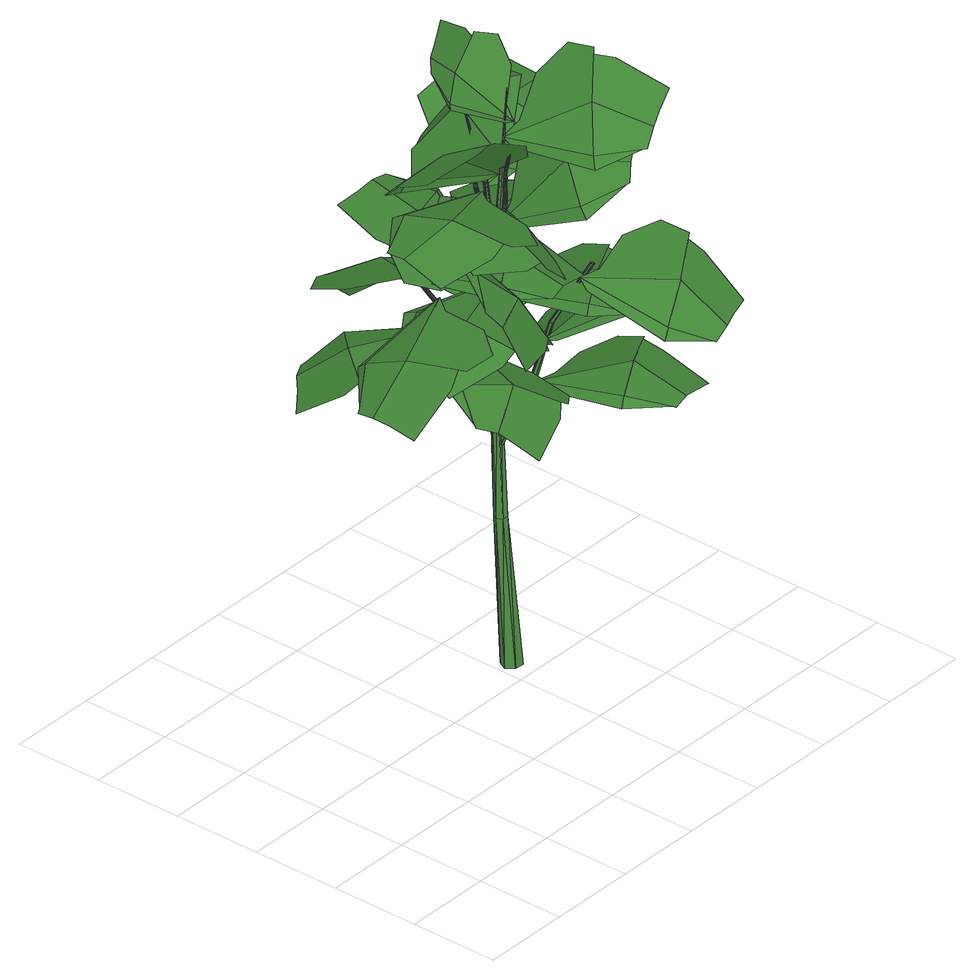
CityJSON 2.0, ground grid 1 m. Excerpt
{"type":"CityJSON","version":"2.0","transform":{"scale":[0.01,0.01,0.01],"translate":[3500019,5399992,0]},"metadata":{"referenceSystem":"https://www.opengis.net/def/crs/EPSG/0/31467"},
"CityObjects":{
"tree1":{"type":"SolitaryVegetationObject","attributes":{"species":"9999","function":"1060"},"geometry":[{"type":"MultiSurface","lod":"3","boundaries":[[[0,1,2]],[[3,4,5]],[[6,7,1]],[[6,1,0]],[[3,8,4]],[[9,10,11]],[[12,7,6]],[[13,8,3]],[[14,15,9]],[[9,15,10]],[[13,16,8]],[[17,18,14]],[[14,18,15]],[[19,16,13]],[[12,20,17]],[[17,20,18]],[[19,21,16]],[[22,9,11]],[[22,11,23]],[[24,21,19]],[[25,14,9]],[[25,9,22]],[[26,27,28]],[[29,17,14]],[[29,14,25]],[[26,30,31,27]],[[15,32,10]],[[12,17,29]],[[33,30,26,34]],[[35,36,15,18]],[[15,36,32]],[[34,37,30,33]],[[20,0,18]],[[18,0,36,35]],[[38,37,34]],[[12,6,20]],[[20,6,0]],[[38,39,37]],[[40,22,23]],[[40,23,41]],[[24,39,38]],[[42,22,40]],[[43,25,42,44]],[[42,25,22]],[[45,5,46]],[[12,29,43]],[[43,29,25]],[[45,3,5]],[[47,48,49]],[[49,48,50]],[[51,3,45]],[[52,53,47]],[[47,53,48]],[[51,13,3]],[[50,54,55]],[[52,56,57,53]],[[58,13,51]],[[48,59,54]],[[48,54,50]],[[58,19,13]],[[53,60,61,59]],[[53,59,48]],[[24,19,58]],[[56,61,60,53,57]],[[62,63,64]],[[64,63,65]],[[2,41,66]],[[67,68,62]],[[62,68,63]],[[2,40,41]],[[69,70,67]],[[67,70,68]],[[1,40,2]],[[63,71,72,65]],[[65,72,71,73]],[[1,42,40]],[[68,74,63]],[[63,74,71]],[[7,42,1]],[[70,75,68]],[[68,75,74]],[[7,43,44,42]],[[54,62,55]],[[55,62,64]],[[12,43,7]],[[54,76,67,62]],[[59,69,67]],[[59,67,76,54]],[[36,66,32]],[[73,47,49]],[[61,69,59]],[[36,2,66]],[[71,52,47]],[[71,47,73]],[[0,2,36]],[[74,52,71]],[[77,78,79]],[[75,80,74]],[[77,81,78]],[[82,81,77]],[[82,83,81]],[[83,84,82]],[[85,84,83]],[[86,77,79]],[[86,79,87]],[[88,77,86]],[[82,89,88]],[[88,82,77]],[[84,89,82]],[[90,91,92]],[[90,93,91]],[[94,93,90]],[[95,96,94]],[[94,95,93]],[[97,96,95]],[[98,90,92]],[[98,92,99]],[[100,90,98]],[[100,94,90]],[[94,101,100]],[[96,101,94]],[[93,86,87]],[[93,87,91]],[[95,88,86]],[[95,86,93]],[[89,97,88]],[[88,97,95]],[[81,99,78]],[[81,98,99]],[[83,98,81]],[[83,100,98]],[[101,85,100]],[[100,85,83]],[[102,103,104]],[[102,104,105]],[[106,107,108]],[[109,110,111]],[[109,112,110]],[[113,112,109]],[[113,114,112]],[[115,114,113]],[[115,116,114]],[[117,116,115,118,119,106]],[[120,111,121]],[[120,109,111]],[[122,109,120]],[[122,113,109]],[[123,113,122,124]],[[123,115,113]],[[106,119,118,115,123]],[[112,125,110]],[[112,126,125]],[[114,126,112]],[[114,127,126]],[[116,127,114]],[[116,108,127]],[[106,108,116,117]],[[121,104,103]],[[103,120,121]],[[72,120,103,128]],[[128,122,120,72]],[[129,122,128,130]],[[130,123,124,122,129]],[[106,123,130]],[[131,132,133]],[[134,135,129,136]],[[137,135,134]],[[138,139,140,141,142,143]],[[144,145,146,147,148,149,150]],[[142,143,151,132,131]],[[152,153,154]],[[154,153,145,155]],[[156,157,158]],[[159,160,161,162,163,164]],[[131,133,165,166]],[[167,146,153,152,168]],[[169,158,157,170,171]],[[172,129,163,162,173,174,175]],[[170,157,176]],[[176,157,156,177]],[[178,179,180,181,182,183]],[[184,185,186,187]],[[145,153,146]],[[188,166,142,141,189,190,191]],[[164,163,135,137,192]],[[193,194,195,196]],[[197,198,199]],[[197,199,200,201]],[[202,203,204,147,146,167]],[[201,197,182]],[[186,185,205]],[[166,131,142]],[[206,207,208,209,210,211]],[[129,135,163]],[[212,213,214,215,158,169]],[[216,201,182,181,217,218,219]],[[220,156,158,215,221,222,223]],[[211,210,194,224,225]],[[226,205,185,227,228]],[[183,182,197,198,229]],[[230,195,210,209,231,232,233]],[[224,194,193]],[[195,194,210]],[[234,235,236,237,205,226]],[[238,239,240]],[[238,241,239]],[[242,241,238]],[[242,243,241]],[[244,243,242]],[[244,245,243]],[[246,240,247,248]],[[248,238,240,246]],[[249,238,248]],[[249,242,238]],[[250,242,249]],[[250,244,242]],[[251,252,253]],[[251,254,252]],[[255,254,251]],[[255,256,254]],[[257,256,255]],[[257,258,256]],[[259,253,260]],[[259,251,253]],[[261,251,259]],[[261,255,251]],[[262,255,261]],[[262,257,255]],[[254,247,252]],[[254,248,247]],[[263,248,254,256]],[[256,249,248,263]],[[258,249,256]],[[258,250,249]],[[241,260,239]],[[241,259,260]],[[243,259,241]],[[243,261,259]],[[245,261,243]],[[245,262,261]],[[264,46,265]],[[264,45,46]],[[266,45,264]],[[266,51,45]],[[267,51,266]],[[267,58,51]],[[24,58,267,268]],[[30,265,27,31]],[[30,264,265]],[[37,264,30]],[[37,266,264]],[[39,266,37]],[[39,267,266]],[[24,268,267,39]],[[8,28,4]],[[8,26,28]],[[16,26,8]],[[16,34,26]],[[21,34,16]],[[21,38,34]],[[24,38,21]],[[269,270,271,272,273]],[[274,275,276,277]],[[278,76,270,279,280,281,282]],[[283,284,285,286,44]],[[287,288,0,289]],[[290,291,292]],[[293,294,295]],[[296,275,274]],[[297,298,294,293,299]],[[300,301,302]],[[303,304,305,306,307,308]],[[0,288,309]],[[310,119,298,311,312,313,314]],[[315,316,317,318,319]],[[320,321,322,323,324,325]],[[326,301,327]],[[328,329,330,331,332,333]],[[60,319,315]],[[108,107,334,326,31]],[[335,336,93,337]],[[338,57,339,340,341,342,343]],[[344,291,345]],[[346,327,301,300,347]],[[323,322,348,349,350]],[[351,352,353,354]],[[57,355,339]],[[276,275,356]],[[292,291,344,357]],[[117,358,359]],[[106,130,107]],[[360,344,345,361,362,363,364]],[[365,366,367,368,359,369]],[[370,117,359,368,371,372,373]],[[374,309,288,375,376]],[[377,378,379,124]],[[124,377,380]],[[381,380,377,382,383]],[[271,272,384]],[[375,288,287]],[[385,386,387,388,327,346]],[[227,185,184]],[[354,389,390,391,392,307,306]],[[295,294,119,393]],[[394,395,396,340,339,397]],[[118,398,399]],[[400,246,323,324,401,402,403]],[[404,355,57,405]],[[406,407,408,409,380,381]],[[93,336,332]],[[410,411,412,413,414,415]],[[416,417,418,279,270,269]],[[419,355,404]],[[420,421,422]],[[35,420,414]],[[423,336,335]],[[424,35,414,413,425,426,427]],[[333,332,336,423,428]],[[429,60,315,430,431,432,433]],[[384,271,76,434]],[[435,436,437,361,345,438]],[[439,356,275,296,440]],[[441,124,380,409,442,443,444]],[[445,186,205,237,446,447,448]],[[449,450,451]],[[452,451,450,453,454]],[[438,345,291,290,455]],[[456,276,457,458,430,315,316]],[[459,460,461,311,298,297]],[[377,382,378]],[[326,334,127,108,31]],[[462,463,283,464,465]],[[318,319,466]],[[450,467,468,449]],[[127,102,126]],[[283,464,284]],[[358,469,470]],[[351,471,352]],[[350,349,472]],[[473,474,475,476,463,462]],[[450,453,467]],[[369,359,358,469,477]],[[466,319,60,478]],[[479,480,481,482,309,374]],[[126,102,105]],[[107,130,128]],[[483,449,451,484,485,486,487]],[[488,93,332,331,489,490,491]],[[107,128,334]],[[492,0,309,482,493,494,495]],[[334,103,102]],[[334,128,103]],[[496,497,498,484,451,452]],[[74,56,52]],[[499,326,327,388,500,501,502]],[[503,276,356,504,505,506,507]],[[420,422,508,35]],[[127,334,102]],[[302,301,326,509]],[[510,511,512,513,399,514]],[[472,350,246,515]],[[415,414,420,421,516]],[[514,399,398,517,518]],[[306,305,519,471,351]],[[286,44,283,463]],[[126,105,125]],[[351,354,306]],[[56,74,80]],[[246,350,323]],[[520,521,522,504,356,439]],[[398,517,523]],[[398,523,524,118]],[[76,271,270]],[[119,294,298]],[[397,339,355,419,525]],[[358,470,526,117]],[[527,286,463,476,528,529,530]],[[531,118,399,513,532,533,534]]]}]}
},
"vertices":[
[361,292,487],[363,290,487],[340,276,418],[328,266,500],[319,248,454],[317,246,455],[387,326,557],[388,325,557],[329,266,499],[333,275,420],[314,250,347],[312,246,349],[418,336,625],[328,283,544],[358,289,489],[334,278,419],[329,283,543],[385,324,559],[359,291,488],[341,298,592],[385,326,558],[342,299,592],[336,272,420],[315,242,349],[340,311,638],[360,287,489],[331,265,499],[322,243,455],[322,246,454],[386,323,559],[331,263,500],[322,244,457],[318,250,346],[331,281,541],[331,282,543],[339,280,424],[337,278,417],[331,281,544],[343,298,592],[343,297,592],[339,273,419],[319,243,348],[362,288,488],[388,323,558],[373,302,517],[328,264,501],[317,244,456],[285,261,376],[284,264,374],[321,244,307],[319,248,305],[328,281,544],[264,272,446],[263,274,445],[281,264,373],[315,248,303],[227,299,515],[246,286,477],[341,297,592],[261,274,444],[241,289,486],[225,299,514],[279,261,373],[281,258,374],[313,244,303],[315,240,305],[321,247,346],[260,272,444],[261,270,445],[224,298,514],[225,296,515],[284,258,376],[313,241,309],[319,240,307],[263,270,446],[226,296,515],[267,269,419],[337,214,340],[313,243,270],[314,239,268],[227,298,515],[335,217,342],[346,198,412],[345,200,413],[367,164,485],[366,166,485],[340,214,339],[318,238,267],[348,198,412],[369,164,484],[341,219,341],[321,242,267],[320,245,269],[342,216,340],[348,201,412],[349,199,412],[369,167,485],[370,165,484],[338,220,342],[316,246,270],[346,202,413],[367,167,486],[320,233,187],[313,233,187],[311,215,23],[322,215,22],[321,235,682],[322,242,516],[324,245,516],[313,245,186],[321,234,21],[310,234,22],[320,245,186],[314,251,351],[319,251,351],[318,248,516],[322,248,516],[321,242,599],[319,243,580],[320,239,624],[310,239,187],[305,224,22],[312,247,351],[316,245,516],[315,246,463],[327,225,22],[324,239,186],[322,247,351],[314,242,351],[316,244,457],[318,242,516],[253,246,585],[207,232,587],[249,259,583],[214,275,458],[216,261,464],[304,253,454],[173,247,446],[194,190,574],[187,165,561],[242,143,548],[263,143,547],[261,193,575],[199,208,584],[280,229,399],[277,251,405],[241,160,409],[283,135,379],[290,131,375],[314,150,364],[310,193,375],[203,231,588],[174,153,400],[197,190,419],[186,199,418],[261,250,406],[279,249,503],[213,182,543],[246,157,508],[166,203,437],[164,176,425],[218,154,444],[237,154,453],[225,208,468],[167,223,445],[326,244,534],[337,235,529],[186,132,392],[172,149,398],[188,129,515],[183,147,531],[180,144,530],[302,225,456],[239,146,451],[270,139,443],[296,174,445],[203,190,549],[265,246,511],[124,180,590],[122,152,583],[178,133,598],[197,135,605],[185,190,615],[124,200,596],[411,134,423],[415,148,424],[333,201,397],[340,187,400],[324,216,532],[263,135,543],[287,132,520],[312,167,515],[170,245,445],[138,270,435],[136,259,445],[230,244,481],[220,252,471],[174,242,605],[130,224,594],[171,254,598],[260,235,588],[273,226,590],[197,120,379],[211,102,360],[268,123,371],[430,198,412],[96,194,419],[96,164,415],[137,151,459],[151,154,474],[139,210,467],[95,215,420],[192,120,496],[196,106,470],[251,128,456],[269,139,458],[259,208,593],[199,126,604],[229,119,594],[255,155,589],[278,228,494],[272,136,450],[289,158,433],[292,198,452],[102,238,418],[99,237,415],[476,155,402],[460,138,410],[464,137,409],[126,223,593],[216,225,480],[153,145,475],[184,138,481],[211,172,483],[485,169,389],[499,187,371],[460,234,374],[443,245,380],[308,228,552],[320,249,508],[318,247,507],[309,230,553],[299,220,598],[300,221,599],[283,200,644],[284,200,644],[313,236,530],[319,244,506],[308,226,552],[299,218,598],[283,199,643],[312,227,553],[321,243,507],[323,245,508],[310,226,552],[302,219,599],[300,218,598],[285,199,644],[284,198,644],[311,229,554],[322,248,509],[301,220,599],[285,200,644],[301,218,595],[329,262,501],[319,242,456],[329,280,544],[342,297,592],[341,304,616],[161,367,373],[184,321,413],[221,357,398],[184,376,373],[181,378,371],[359,66,440],[368,70,450],[348,165,478],[345,153,469],[244,269,417],[148,276,410],[142,269,410],[156,240,411],[200,240,414],[467,298,540],[473,291,530],[383,298,513],[368,303,516],[456,246,471],[457,260,475],[371,280,483],[467,312,387],[432,280,395],[437,271,385],[375,108,637],[339,140,634],[334,134,622],[402,42,429],[395,111,652],[369,167,670],[378,105,637],[368,108,450],[338,145,461],[327,138,455],[295,297,748],[280,291,732],[268,287,722],[303,286,687],[342,297,705],[333,298,719],[456,314,475],[338,233,637],[411,200,691],[417,205,694],[416,237,687],[382,249,663],[303,216,509],[311,155,491],[289,150,489],[286,153,490],[257,190,502],[426,152,623],[400,140,616],[382,129,610],[355,187,603],[395,227,616],[408,211,619],[322,244,445],[384,171,468],[432,88,338],[459,95,329],[460,154,343],[453,173,351],[404,144,363],[412,83,344],[320,242,351],[347,111,349],[358,117,356],[337,201,338],[244,307,469],[290,368,446],[242,398,437],[234,403,436],[207,388,442],[210,347,457],[331,268,393],[408,322,420],[392,111,450],[370,105,449],[367,118,598],[364,120,596],[329,148,577],[269,264,677],[261,256,677],[319,233,643],[330,234,639],[329,331,439],[411,90,476],[345,264,387],[399,300,628],[362,331,604],[339,289,399],[380,371,427],[376,379,429],[344,379,422],[328,340,410],[415,366,583],[406,383,560],[347,366,558],[329,355,563],[421,354,599],[322,263,591],[325,359,557],[303,340,542],[301,299,557],[505,288,442],[497,266,448],[500,266,446],[327,329,520],[338,336,514],[323,259,466],[278,309,529],[282,372,538],[306,371,532],[304,374,533],[231,365,390],[412,116,444],[439,123,434],[440,182,449],[433,200,456],[333,246,652],[362,264,676],[368,286,700],[347,298,708],[319,225,618],[317,396,391],[297,414,379],[251,406,420],[331,383,399],[227,283,600],[241,248,639],[329,236,546],[402,233,618],[401,260,600],[370,261,569],[337,320,433],[260,284,469],[260,372,536],[231,374,533],[219,315,524],[223,295,521],[371,432,420],[349,448,433],[328,404,470],[327,385,479],[371,370,444],[386,422,409],[146,353,369],[123,336,361],[137,287,396],[343,362,404],[398,359,399],[397,407,393],[401,357,385],[388,81,344],[336,300,435],[320,387,484],[297,365,489],[304,327,468],[390,78,343],[262,282,488],[351,245,497],[359,250,495],[355,280,484],[314,294,481],[268,284,412],[460,356,395],[453,385,395],[397,381,419],[466,336,395],[426,44,434],[405,40,427],[296,254,474],[214,293,520],[208,270,498],[243,253,478],[353,211,393],[445,252,375],[420,267,360],[381,250,369],[370,346,543],[386,247,559],[432,273,566],[441,213,547],[416,210,547],[419,207,546],[470,315,386],[330,161,484],[357,167,475],[359,227,490],[413,119,658],[440,129,667],[424,184,687],[507,347,557],[444,338,568],[507,326,546],[510,328,546],[245,183,496],[375,240,552],[365,331,541],[429,335,612],[410,291,630],[258,276,710],[326,138,567],[503,368,561],[500,397,566],[439,397,578],[420,389,581],[432,337,610],[236,274,484],[506,306,432],[510,332,417],[464,364,443],[449,368,456],[392,339,544],[481,302,554],[489,307,552],[485,337,541],[444,351,538],[364,209,342],[460,177,349],[457,208,338],[415,221,335],[377,307,481],[447,376,453],[416,386,451],[386,356,463],[460,218,541],[487,225,532],[488,284,546],[344,237,447],[440,205,454],[437,235,444],[395,249,440],[370,158,480],[459,121,486],[467,126,487],[462,158,491],[421,172,488],[348,287,412],[317,229,443],[175,236,640],[171,211,654],[229,196,666],[250,198,667],[177,255,630],[313,220,529],[397,411,393],[182,271,612],[179,270,614],[257,277,713],[446,52,434],[473,62,433],[468,108,472],[223,288,587],[306,251,575],[345,364,401],[336,243,603],[377,320,529],[416,397,582],[387,403,570],[370,370,547],[307,233,597],[251,191,671],[277,174,662],[301,192,630]
]}
